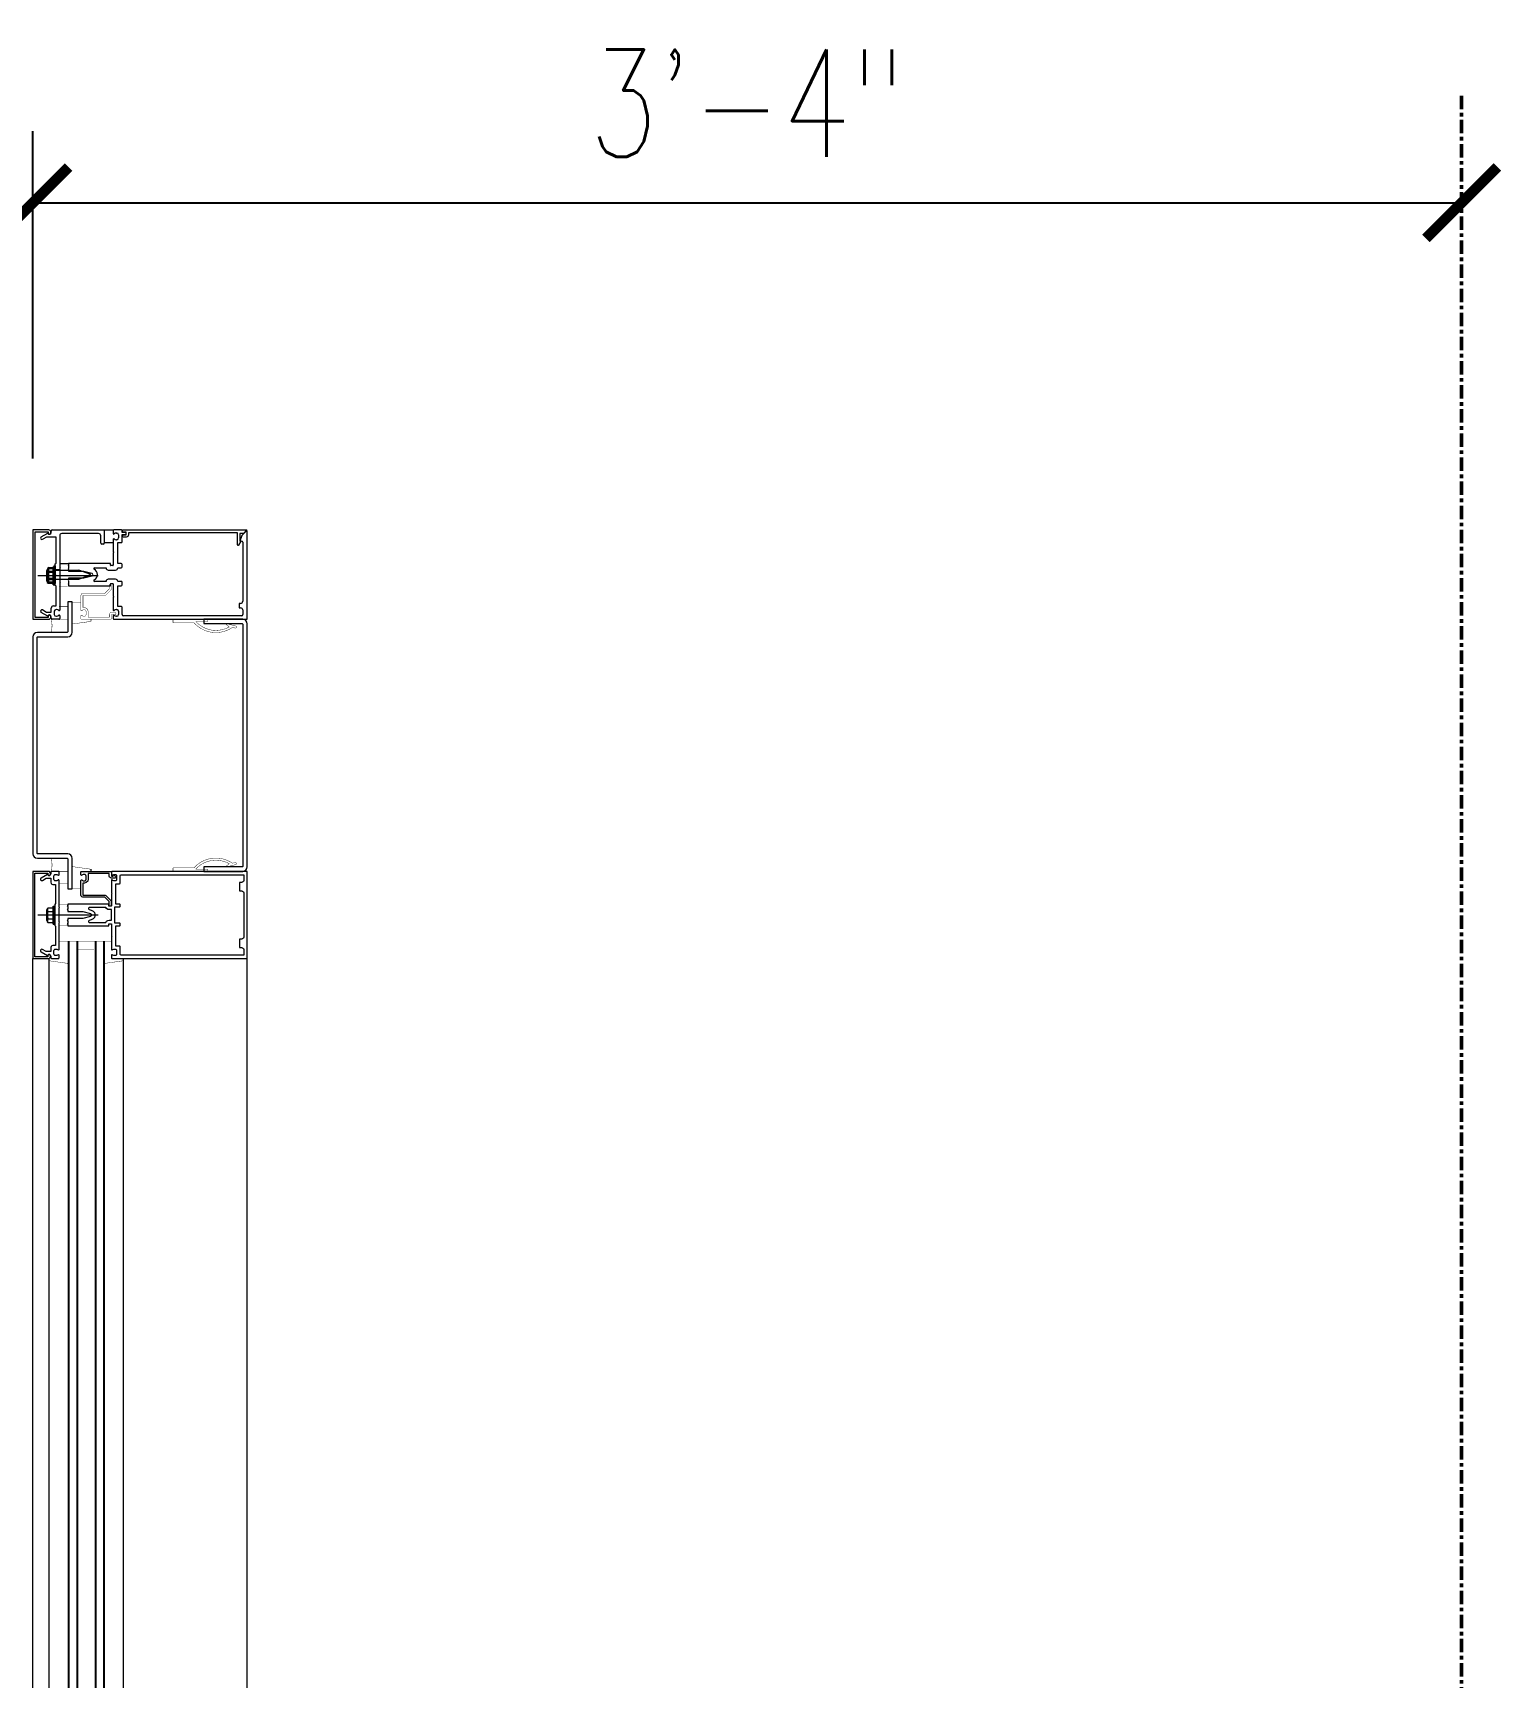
# Model space of a CAD drawing. Header units: inches. Extents: x 3850 to 5846, y -3 to 909.
# Drawn here: x 5123.25 to 5164.36, y 778.14 to 824.17 of the extents above; entities that cross this region are included whole.
import ezdxf

# ---------------------------------------------------------------- set-up
doc = ezdxf.new("R2010")
doc.units = ezdxf.units.IN
doc.header["$LTSCALE"] = 0.5
doc.header["$MEASUREMENT"] = 0
doc.linetypes.add('CENTER2', pattern=[1.125, 0.75, -0.125, 0.125, -0.125])
doc.layers.get('0').update_dxf_attribs({"lineweight": 18})
doc.layers.get('Defpoints').update_dxf_attribs({"color": 140, "lineweight": 18})
for name, color, linetype, lineweight in [('A-Detl-Fine', 90, 'Continuous', 18), ('A-Detl-Medm', 31, 'Continuous', 25), ('A-Detl-Thin', 150, 'Continuous', 18), ('A-Detl-Wide', 213, 'Continuous', 50)]:
    doc.layers.add(name, color=color, linetype=linetype, lineweight=lineweight)
doc.styles.add('Arch-Dim', font='romans.shx', dxfattribs={"width": 0.75})
doc.dimstyles.new('Aec-Arch-I-96', dxfattribs={"dimscale": 96, "dimtxt": 0.09375, "dimasz": 0.0625, "dimexe": 0.0625, "dimexo": 0.0625, "dimgap": 0.03125, "dimtad": 1, "dimdec": 4, "dimzin": 3, "dimdsep": 46, "dimlunit": 4, "dimtxsty": 'Arch-Dim', "dimblk": 'ARCHTICK', "dimcen": 0.09375, "dimazin": 2, "dimtfac": 0.75, "dimtdec": 4, "dimtix": 1, "dimtmove": 2, "dimatfit": 2, "dimfxl": 1, "dimtolj": 1, "dimtzin": 0, "dimarcsym": 0})

# ---------------------------------------------------------------- blocks, each defined once
blk = doc.blocks.new('_ArchTick')
at = {"color": 0, "linetype": 'ByBlock', "const_width": 0.15}
blk.add_lwpolyline([(-0.5, -0.5), (0.5, 0.5)], dxfattribs=at)
blk = doc.blocks.new('*D230')
at = {"layer": 'A-Detl-Wide', "color": 0, "lineweight": -2, "transparency": 16777216}
for p, q in [((5123.253, 812.25), (5123.253, 821.412)), ((5123.253, 819.412), (5163.253, 819.412))]:
    blk.add_line(p, q, dxfattribs=at)
at = {"layer": 'Defpoints', "color": 0, "transparency": 16777216}
for p in [(5163.253, 819.412), (5163.253, 819.412), (5123.253, 810.25)]:
    blk.add_point(p, dxfattribs=at)
at = {"layer": 'A-Detl-Wide', "color": 0, "lineweight": -2, "transparency": 16777216, "xscale": 2, "yscale": 2, "zscale": 2, "rotation": 180}
blk.add_blockref('_ArchTick', (5123.253, 819.412), dxfattribs=at)
at = {"layer": 'A-Detl-Wide', "color": 0, "lineweight": -2, "transparency": 16777216, "xscale": 2, "yscale": 2, "zscale": 2}
blk.add_blockref('_ArchTick', (5163.253, 819.412), dxfattribs=at)
at = {"layer": 'A-Detl-Wide', "color": 0, "transparency": 16777216, "insert": (5143.253, 822.198), "char_height": 3, "attachment_point": 5, "style": 'Arch-Dim'}
blk.add_mtext('\\A1;3\'-4"', dxfattribs=at)

msp = doc.modelspace()

# ---------------------------------------------------------------- linework, layer by layer
at = {"layer": 'A-Detl-Fine'}
for p, q in [((5125.25338, 810.24959), (5125.50338, 810.24959)), ((5125.50338, 809.88959), (5125.25338, 809.88959)), ((5123.83814, 809.24998), (5123.83814, 808.74998)), ((5123.83814, 809.24998), (5123.87814, 809.24998)), ((5123.87814, 809.24998), (5123.87814, 808.74998)), ((5124.00314, 809.31298), (5124.25314, 809.31298)), ((5123.39157, 808.97152), (5125.08538, 808.97152)), ((5123.64267, 808.81252), (5123.64267, 809.1169)), ((5123.65497, 809.1513), (5123.67367, 809.1513)), ((5123.65497, 808.77811), (5123.67367, 808.77811)), ((5123.66354, 809.15216), (5123.66354, 808.84779)), ((5123.67367, 808.77811), (5123.67367, 809.1513)), ((5123.67583, 809.18657), (5123.69454, 809.18657)), ((5123.67583, 808.81338), (5123.69454, 808.81338)), ((5123.6776, 809.16762), (5123.81728, 809.16762)), ((5123.6776, 809.06617), (5123.81728, 809.06617)), ((5123.6776, 808.86325), (5123.81728, 808.86325)), ((5123.69454, 809.18657), (5123.69454, 808.81338)), ((5123.69846, 809.20289), (5123.83814, 809.20289)), ((5123.69846, 809.10144), (5123.83814, 809.10144)), ((5123.69846, 808.89851), (5123.83814, 808.89851)), ((5123.69846, 808.79706), (5123.83814, 808.79706)), ((5123.81728, 809.2147), (5123.85728, 809.2147)), ((5123.81728, 808.7147), (5123.81728, 809.2147)), ((5123.85728, 808.7147), (5123.85728, 809.2147)), ((5123.87814, 809.12536), (5124.54314, 809.12536)), ((5123.87814, 808.87459), (5124.54314, 808.87459)), ((5124.87814, 808.99998), (5124.54314, 809.12536)), ((5124.54314, 808.87459), (5124.87814, 808.99998)), ((5123.6776, 808.76179), (5123.81728, 808.76179)), ((5123.81728, 808.7147), (5123.85728, 808.7147)), ((5123.83814, 808.74998), (5123.87814, 808.74998)), ((5124.87998, 800.75205), (5124.87998, 800.69341)), ((5123.64267, 799.31253), (5123.64267, 799.6169)), ((5123.65497, 799.65131), (5123.67367, 799.65131)), ((5123.67367, 799.27812), (5123.67367, 799.65131)), ((5123.6776, 799.66763), (5123.81728, 799.66763)), ((5123.6776, 799.56617), (5123.81728, 799.56617)), ((5123.81728, 799.71471), (5123.85728, 799.71471)), ((5123.81728, 799.21471), (5123.81728, 799.71471)), ((5123.85728, 799.21471), (5123.85728, 799.71471)), ((5123.39157, 799.47152), (5125.08538, 799.47152)), ((5123.65497, 799.27812), (5123.67367, 799.27812)), ((5123.6776, 799.36325), (5123.81728, 799.36325)), ((5123.6776, 799.2618), (5123.81728, 799.2618)), ((5123.81728, 799.21471), (5123.85728, 799.21471)), ((5123.71339, 798.18918), (5123.71339, 798.24998)), ((5123.71339, 762.06037), (5123.71339, 798.18918)), ((5125.7929, 798.19097), (5125.7929, 798.24998)), ((5125.7929, 762.06037), (5125.7929, 798.19097))]:
    msp.add_line(p, q, dxfattribs=at)
at = {"layer": 'A-Detl-Fine', "const_width": 0.01111}
for points in [[(5123.98607, 808.66565), (5124.23037, 808.66565)], [(5123.98583, 808.10216), (5124.23014, 808.10216)], [(5124.59659, 808.21867), (5124.35228, 808.21867)], [(5123.76483, 807.75754), (5123.77855, 807.69639), (5123.78678, 807.63402), (5123.78952, 807.57105)], [(5123.78952, 807.57105), (5123.78678, 807.50809), (5123.77855, 807.44572), (5123.76483, 807.38457)], [(5124.23014, 807.75037), (5123.98583, 807.75037)], [(5124.35228, 807.61619), (5124.87998, 807.69097)], [(5124.87998, 807.74961), (5124.76699, 807.74961)], [(5124.87998, 807.69097), (5124.87998, 807.74961)], [(5128.12331, 807.74998), (5127.17639, 807.74998)], [(5127.17639, 807.74998), (5127.17639, 807.65227)], [(5127.17639, 807.65227), (5127.76273, 807.65227)], [(5128.37634, 807.37739), (5128.31333, 807.37999), (5128.25067, 807.38765), (5128.18875, 807.4002), (5128.1279, 807.41743), (5128.06851, 807.43917), (5128.01093, 807.46522), (5127.95552, 807.49541), (5127.90264, 807.52953), (5127.85266, 807.5674), (5127.80593, 807.60883), (5127.76282, 807.65363)], [(5127.8108, 807.6894), (5128.15361, 807.6894)], [(5128.37634, 807.43797), (5128.31231, 807.4408), (5128.24899, 807.44914), (5128.18674, 807.4628), (5128.12593, 807.48158), (5128.06689, 807.5053), (5128.01, 807.53374), (5127.95561, 807.56672), (5127.90408, 807.60403), (5127.85576, 807.64549), (5127.81101, 807.69089)], [(5128.12331, 807.74998), (5128.13858, 807.74584), (5128.14945, 807.73496), (5128.15359, 807.7197)], [(5128.15361, 807.6894), (5128.15361, 807.7197)], [(5128.75125, 807.53617), (5128.68227, 807.50196), (5128.60857, 807.47461), (5128.53187, 807.45454), (5128.45389, 807.44219), (5128.37634, 807.43797)], [(5128.8421, 807.52194), (5128.78241, 807.48561), (5128.71942, 807.45394), (5128.65372, 807.42728), (5128.58595, 807.40596), (5128.51672, 807.39031), (5128.44664, 807.38068), (5128.37634, 807.37739)], [(5128.65231, 807.61905), (5128.65362, 807.62391), (5128.65708, 807.62736), (5128.66194, 807.62868)], [(5128.6561, 807.61138), (5128.65406, 807.6135), (5128.65276, 807.61612), (5128.65231, 807.61905)], [(5128.65612, 807.61134), (5128.75031, 807.53608)], [(5128.66194, 807.62868), (5128.66278, 807.62864), (5128.66364, 807.62852), (5128.66446, 807.62835)], [(5128.92944, 807.56256), (5128.66446, 807.62835)], [(5128.84191, 807.52186), (5128.91484, 807.50378)], [(5128.92103, 807.50314), (5128.91895, 807.50322), (5128.91686, 807.50343), (5128.91487, 807.50374)], [(5128.95133, 807.53344), (5128.94718, 807.51817), (5128.9363, 807.50729), (5128.92103, 807.50314)], [(5128.92943, 807.56256), (5128.94084, 807.55638), (5128.94852, 807.54617), (5128.95133, 807.53344)], [(5123.76483, 801.05846), (5123.77855, 800.99731), (5123.78678, 800.93495), (5123.78952, 800.87198)], [(5127.76282, 800.7926), (5127.80665, 800.83733), (5127.85383, 800.87856), (5127.90403, 800.91612), (5127.95694, 800.94986), (5128.01223, 800.97962), (5128.0696, 801.00524), (5128.12872, 801.02655), (5128.18927, 801.04341), (5128.25093, 801.05565), (5128.3134, 801.0631), (5128.37634, 801.06563)], [(5127.81101, 800.7551), (5127.85576, 800.80042), (5127.90408, 800.84165), (5127.95561, 800.87864), (5128.01, 800.91121), (5128.06689, 800.93921), (5128.12593, 800.96248), (5128.18674, 800.98086), (5128.24899, 800.99419), (5128.31231, 801.0023), (5128.37634, 801.00504)], [(5128.37634, 801.06563), (5128.44664, 801.06234), (5128.51672, 801.0527), (5128.58595, 801.03706), (5128.65372, 801.01573), (5128.71942, 800.98907), (5128.78241, 800.95741), (5128.8421, 800.92108)], [(5128.37634, 801.00504), (5128.45475, 801.00083), (5128.5323, 800.98848), (5128.60814, 800.96841), (5128.68141, 800.94106), (5128.75125, 800.90685)], [(5128.84191, 800.92115), (5128.91484, 800.93926)], [(5128.91487, 800.93928), (5128.91686, 800.93959), (5128.91895, 800.9398), (5128.92103, 800.93988)], [(5128.92103, 800.93988), (5128.9363, 800.93573), (5128.94718, 800.92485), (5128.95133, 800.90958)], [(5123.78952, 800.87198), (5123.78678, 800.80901), (5123.77855, 800.74665), (5123.76483, 800.6855)], [(5124.23014, 800.69267), (5123.98583, 800.69267)], [(5124.35228, 800.82685), (5124.87998, 800.75205)], [(5124.87998, 800.69341), (5124.76699, 800.69341)], [(5127.17639, 800.79077), (5127.76273, 800.79077)], [(5127.17639, 800.69304), (5127.17639, 800.79077)], [(5128.12331, 800.69304), (5127.17639, 800.69304)], [(5127.8108, 800.75362), (5128.15361, 800.75362)], [(5128.12331, 800.69304), (5128.13858, 800.69718), (5128.14945, 800.70806), (5128.15359, 800.72332)], [(5128.15361, 800.75362), (5128.15361, 800.72332)], [(5128.65231, 800.82398), (5128.65277, 800.82691), (5128.65409, 800.82954), (5128.65614, 800.83165)], [(5128.66194, 800.81435), (5128.65708, 800.81567), (5128.65362, 800.81913), (5128.65231, 800.82398)], [(5128.65612, 800.83167), (5128.75031, 800.90694)], [(5128.66446, 800.81469), (5128.66364, 800.81452), (5128.66278, 800.8144), (5128.66194, 800.81435)], [(5128.92944, 800.88045), (5128.66446, 800.81467)], [(5128.95133, 800.90958), (5128.94852, 800.89685), (5128.94084, 800.88664), (5128.92943, 800.88045)], [(5123.98583, 800.34085), (5124.23014, 800.34085)], [(5124.59659, 800.22435), (5124.35228, 800.22435)], [(5123.98607, 799.77739), (5124.23037, 799.77739)], [(5124.23037, 799.16565), (5123.98607, 799.16565)], [(5123.9863, 798.71867), (5124.23061, 798.71867)], [(5125.45166, 798.71867), (5125.20734, 798.71867)], [(5124.24109, 798.1144), (5123.71339, 798.18918)], [(5125.26519, 798.11619), (5125.7929, 798.19097)]]:
    msp.add_lwpolyline(points, dxfattribs=at)
at = {"layer": 'A-Detl-Fine', "linetype": 'Continuous', "const_width": 0.01111}
for points in [[(5124.23037, 799.77739), (5124.23037, 799.7163)], [(5124.23037, 799.22672), (5124.23037, 799.16565)]]:
    msp.add_lwpolyline(points, dxfattribs=at)
at = {"layer": 'A-Detl-Fine'}
for centre, radius, start, end in [((5123.69698, 809.1169), 0.05431, 110.9107, 249.0893), ((5123.69698, 808.81252), 0.05431, 110.9107, 249.0893), ((5123.80752, 808.9647), 0.16485, 142.0123, 217.9877), ((5123.71785, 809.15216), 0.05431, 110.9107, 249.0893), ((5123.71785, 808.84779), 0.05431, 110.9107, 249.0893), ((5123.82839, 808.99998), 0.16485, 142.0123, 217.9877), ((5123.69698, 799.6169), 0.05431, 110.9107, 249.0893), ((5123.80752, 799.46471), 0.16485, 142.0123, 217.9877), ((5123.69698, 799.31253), 0.05431, 110.9107, 249.0893)]:
    msp.add_arc(centre, radius, start, end, dxfattribs=at)
at = {"layer": 'A-Detl-Medm', "linetype": 'Continuous'}
for p, q in [((5124.25314, 798.73859), (5124.25314, 761.49959)), ((5124.50314, 761.49959), (5124.50314, 798.73859)), ((5125.00314, 798.73859), (5125.00314, 761.49959)), ((5125.25314, 761.49959), (5125.25314, 798.73859))]:
    msp.add_line(p, q, dxfattribs=at)
at = {"layer": 'A-Detl-Medm', "linetype": 'Continuous', "const_width": 0.01111}
for points in [[(5125.20759, 798.73859), (5124.23037, 798.73859)], [(5124.96329, 798.4943), (5124.47468, 798.4943)]]:
    msp.add_lwpolyline(points, dxfattribs=at)
at = {"layer": 'A-Detl-Thin'}
for p, q in [((5123.69714, 810.24998), (5123.25314, 810.24998)), ((5123.25314, 810.24998), (5123.25314, 807.74998)), ((5123.31314, 810.19998), (5123.67714, 810.19998)), ((5123.31314, 807.79998), (5123.31314, 810.19998)), ((5123.48714, 810.05854), (5123.66977, 810.16398)), ((5123.67714, 810.19998), (5123.67714, 810.16998)), ((5123.75714, 810.16998), (5123.75714, 810.18998)), ((5123.76714, 810.17998), (5123.76714, 810.21998)), ((5123.79714, 810.24998), (5125.25314, 810.24998)), ((5125.09314, 810.14998), (5124.06314, 810.14998)), ((5125.25314, 810.24998), (5125.25314, 809.87998)), ((5125.50314, 810.22998), (5125.50314, 810.14798)), ((5125.73314, 810.24998), (5125.52314, 810.24998)), ((5125.59263, 810.16398), (5125.60314, 810.16398)), ((5125.75314, 810.17998), (5125.75314, 810.22998)), ((5125.83414, 810.17998), (5125.75314, 810.17998)), ((5129.23592, 810.22598), (5129.10211, 810.09217)), ((5129.25299, 807.74998), (5129.25299, 810.21891)), ((5123.63232, 810.04998), (5123.52714, 809.98926)), ((5123.90314, 810.04998), (5123.63232, 810.04998)), ((5123.90314, 809.32498), (5123.90314, 810.04998)), ((5124.00314, 810.08998), (5124.00314, 809.22498)), ((5125.15314, 809.87998), (5125.15314, 810.08998)), ((5125.22314, 809.84998), (5125.18314, 809.84998)), ((5125.50314, 809.99198), (5125.50314, 809.63998)), ((5125.60314, 809.97598), (5125.59263, 809.97598)), ((5125.62814, 809.31298), (5125.62814, 809.89498)), ((5125.62814, 809.89498), (5125.73314, 809.89498)), ((5125.65314, 810.11398), (5125.65314, 810.02598)), ((5125.75314, 809.91498), (5125.75314, 810.11998)), ((5125.75314, 810.11998), (5125.83414, 810.11998)), ((5129.10211, 810.09217), (5129.04599, 809.93798)), ((5129.04599, 809.93798), (5129.09799, 809.93798)), ((5129.12799, 809.90798), (5129.12799, 808.25498)), ((5123.87814, 809.29998), (5123.90314, 809.32498)), ((5123.87814, 809.01498), (5123.87814, 809.29998)), ((5124.00314, 809.31298), (5124.00314, 809.25048)), ((5124.25314, 809.27298), (5124.23814, 809.25798)), ((5124.23814, 809.25798), (5124.25314, 809.24298)), ((5125.41714, 809.31298), (5124.25314, 809.31298)), ((5124.25314, 809.31298), (5124.25314, 809.27298)), ((5124.25314, 809.31298), (5124.25314, 809.25048)), ((5124.25314, 809.24298), (5124.25314, 809.16998)), ((5125.42714, 809.26298), (5125.42714, 809.30298)), ((5125.49314, 809.25298), (5125.43714, 809.25298)), ((5125.50314, 809.63998), (5125.51814, 809.62498)), ((5125.51814, 809.62498), (5125.50314, 809.60998)), ((5125.50314, 809.60998), (5125.50314, 809.26298)), ((5125.72314, 809.31298), (5125.62814, 809.31298)), ((5125.75314, 809.21798), (5125.75314, 809.28298)), ((5124.00314, 809.13298), (5123.87814, 809.13298)), ((5123.89314, 808.99998), (5123.87814, 809.01498)), ((5123.87814, 808.98498), (5123.89314, 808.99998)), ((5123.87814, 808.69998), (5123.87814, 808.98498)), ((5124.00314, 808.86698), (5123.87814, 808.86698)), ((5124.00314, 809.22498), (5124.01814, 809.20998)), ((5124.01814, 809.20998), (5124.00314, 809.19498)), ((5124.00314, 809.19498), (5124.00314, 808.80498)), ((5124.00314, 808.80498), (5124.01814, 808.78998)), ((5124.01814, 808.78998), (5124.00314, 808.77498)), ((5124.00314, 808.77498), (5124.00314, 808.00798)), ((5124.25314, 809.16998), (5124.23814, 809.15498)), ((5124.23814, 809.15498), (5124.25314, 809.13998)), ((5124.25314, 808.85998), (5124.23814, 808.84498)), ((5124.23814, 808.84498), (5124.25314, 808.82998)), ((5124.25314, 809.13998), (5124.25314, 809.09998)), ((5124.25314, 809.09998), (5124.68314, 809.09998)), ((5124.68314, 808.89998), (5124.25314, 808.89998)), ((5124.25314, 808.89998), (5124.25314, 808.85998)), ((5124.25314, 808.82998), (5124.25314, 808.75698)), ((5124.68314, 809.09998), (5124.90125, 809.04154)), ((5124.90125, 808.95842), (5124.68314, 808.89998)), ((5124.97452, 809.18798), (5125.30214, 809.18798)), ((5125.30214, 808.81198), (5124.97452, 808.81198)), ((5125.36214, 809.12798), (5125.56814, 809.12798)), ((5125.56814, 808.87198), (5125.36214, 808.87198)), ((5125.62814, 809.18798), (5125.72314, 809.18798)), ((5125.72314, 808.81198), (5125.62814, 808.81198)), ((5125.75314, 808.71698), (5125.75314, 808.78198)), ((5123.90314, 808.67498), (5123.87814, 808.69998)), ((5123.90314, 808.12398), (5123.90314, 808.67498)), ((5124.00314, 808.74948), (5124.00314, 808.68698)), ((5124.25314, 808.75698), (5124.23814, 808.74198)), ((5124.23814, 808.74198), (5124.25314, 808.72698)), ((5124.25314, 808.74948), (5124.25314, 808.68698)), ((5124.25314, 808.72698), (5124.25314, 808.68698)), ((5124.25314, 808.68698), (5125.41714, 808.68698)), ((5125.42714, 808.69698), (5125.42714, 808.73698)), ((5125.43714, 808.74698), (5125.49314, 808.74698)), ((5125.50314, 808.73698), (5125.50314, 808.38998)), ((5125.50314, 808.38998), (5125.51814, 808.37498)), ((5125.51814, 808.37498), (5125.50314, 808.35998)), ((5125.50314, 808.35998), (5125.50314, 808.00798)), ((5125.62814, 808.10498), (5125.62814, 808.68698)), ((5125.62814, 808.68698), (5125.72314, 808.68698)), ((5123.66977, 807.83598), (5123.48714, 807.94142)), ((5123.52714, 808.0107), (5123.63232, 807.94998)), ((5123.63232, 807.94998), (5123.76714, 807.94998)), ((5123.76714, 807.94998), (5123.76714, 808.06398)), ((5123.82714, 808.12398), (5123.90314, 808.12398)), ((5123.85314, 807.97398), (5123.85314, 807.88598)), ((5123.91365, 808.02398), (5123.90314, 808.02398)), ((5124.00314, 807.85198), (5124.00314, 807.76998)), ((5125.50314, 807.85198), (5125.50314, 807.76998)), ((5125.59263, 808.02398), (5125.60314, 808.02398)), ((5125.73314, 808.10498), (5125.62814, 808.10498)), ((5125.65314, 807.97398), (5125.65314, 807.88598)), ((5125.75314, 807.87998), (5125.75314, 808.08498)), ((5129.09799, 807.84998), (5125.78314, 807.84998)), ((5129.06799, 808.19498), (5129.03299, 808.19498)), ((5129.03299, 808.19498), (5129.03299, 808.06998)), ((5129.03299, 808.06998), (5129.06799, 808.06998)), ((5129.12799, 808.00998), (5129.12799, 807.87998)), ((5123.25314, 807.74998), (5123.69714, 807.74998)), ((5123.67714, 807.79998), (5123.31314, 807.79998)), ((5123.67714, 807.82998), (5123.67714, 807.79998)), ((5123.75714, 807.80998), (5123.75714, 807.82998)), ((5123.76714, 807.77998), (5123.76714, 807.81998)), ((5123.98314, 807.74998), (5123.79714, 807.74998)), ((5123.90314, 807.83598), (5123.91365, 807.83598)), ((5125.52314, 807.74998), (5129.25299, 807.74998)), ((5125.60314, 807.83598), (5125.59263, 807.83598)), ((5123.68703, 800.69304), (5123.25314, 800.69304)), ((5123.25314, 800.69304), (5123.25314, 798.24998)), ((5123.31178, 800.64418), (5123.6675, 800.64418)), ((5123.31178, 798.29886), (5123.31178, 800.64418)), ((5123.6675, 800.64418), (5123.6675, 800.61485)), ((5123.6675, 800.61485), (5123.66752, 800.61485)), ((5123.66752, 800.61485), (5123.67286, 800.59514)), ((5123.67286, 800.59514), (5123.68686, 800.58113)), ((5123.68686, 800.58113), (5123.70657, 800.5758)), ((5123.68703, 800.693), (5123.68703, 800.69304)), ((5123.7166, 800.68499), (5123.68703, 800.693)), ((5123.70657, 800.5758), (5123.72628, 800.58114)), ((5123.73762, 800.66397), (5123.7166, 800.68499)), ((5123.72628, 800.58114), (5123.74029, 800.59515)), ((5123.74563, 800.6344), (5123.73762, 800.66397)), ((5123.74029, 800.59515), (5123.74563, 800.61485)), ((5123.74567, 800.6344), (5123.74563, 800.6344)), ((5123.74563, 800.61485), (5123.74567, 800.61485)), ((5123.74567, 800.61485), (5123.74567, 800.6344)), ((5124.59682, 800.59336), (5124.59682, 800.67349)), ((5124.59682, 800.67349), (5124.59686, 800.67349)), ((5124.59686, 800.59336), (5124.59682, 800.59336)), ((5124.59686, 800.67349), (5124.59951, 800.68334)), ((5124.60129, 800.58283), (5124.59686, 800.59336)), ((5124.59951, 800.68334), (5124.60651, 800.69035)), ((5124.61129, 800.5787), (5124.60129, 800.58283)), ((5124.60651, 800.69035), (5124.61637, 800.693)), ((5124.62186, 800.58306), (5124.61129, 800.5787)), ((5124.61637, 800.693), (5124.61637, 800.69304)), ((5124.61637, 800.69304), (5125.43236, 800.69304)), ((5124.64018, 800.59711), (5124.62186, 800.583)), ((5124.62186, 800.583), (5124.62186, 800.58306)), ((5124.66134, 800.60593), (5124.64018, 800.59711)), ((5124.68426, 800.60898), (5124.66134, 800.60593)), ((5124.68428, 800.609), (5124.68426, 800.60898)), ((5124.69455, 800.609), (5124.68428, 800.609)), ((5124.69455, 800.60898), (5124.69455, 800.609)), ((5124.71919, 800.6023), (5124.69455, 800.60898)), ((5124.73671, 800.58479), (5124.71919, 800.6023)), ((5124.74339, 800.56015), (5124.73671, 800.58479)), ((5124.74341, 800.56015), (5124.74339, 800.56015)), ((5124.74341, 800.47414), (5124.74341, 800.56015)), ((5125.39326, 800.6344), (5124.80204, 800.6344)), ((5124.80204, 800.6344), (5124.80204, 800.47414)), ((5125.39326, 800.55915), (5125.39326, 800.6344)), ((5125.39328, 800.55913), (5125.39326, 800.55915)), ((5125.40128, 800.52956), (5125.39328, 800.55913)), ((5125.4223, 800.50853), (5125.40128, 800.52956)), ((5125.45188, 800.50055), (5125.4223, 800.50853)), ((5125.43236, 800.69304), (5125.43236, 800.69302)), ((5125.43236, 800.69302), (5125.44221, 800.69035)), ((5125.44221, 800.69035), (5125.44921, 800.68334)), ((5125.44921, 800.68334), (5125.45188, 800.67349)), ((5125.45192, 800.67349), (5125.45188, 800.67349)), ((5125.45188, 800.67349), (5125.45188, 800.59336)), ((5125.45188, 800.67349), (5125.45188, 800.55915)), ((5125.45188, 800.59336), (5125.45192, 800.59336)), ((5125.45188, 800.55915), (5125.50076, 800.55915)), ((5125.45188, 800.50054), (5125.45188, 800.50055)), ((5125.54961, 800.50054), (5125.45188, 800.50054)), ((5125.45458, 800.68334), (5125.45192, 800.67349)), ((5125.45192, 800.59336), (5125.45636, 800.58283)), ((5125.46158, 800.69034), (5125.45458, 800.68334)), ((5125.45636, 800.58283), (5125.46635, 800.5787)), ((5125.47143, 800.693), (5125.46158, 800.69034)), ((5125.46635, 800.5787), (5125.47693, 800.58306)), ((5125.47143, 800.69304), (5125.47143, 800.693)), ((5129.25299, 800.69304), (5125.47143, 800.69304)), ((5125.47693, 800.583), (5125.49523, 800.59714)), ((5125.47693, 800.58306), (5125.47693, 800.583)), ((5125.49523, 800.59714), (5125.5164, 800.60595)), ((5125.50076, 800.55915), (5125.50076, 800.5787)), ((5125.50076, 800.5787), (5125.50078, 800.5787)), ((5125.50078, 800.5787), (5125.50493, 800.58896)), ((5125.50493, 800.58896), (5125.51447, 800.59333)), ((5125.51447, 800.59333), (5125.52496, 800.58977)), ((5125.5164, 800.60595), (5125.53933, 800.60898)), ((5125.52496, 800.58977), (5125.52498, 800.58981)), ((5125.52498, 800.58981), (5125.56877, 800.55204)), ((5125.53933, 800.60898), (5125.53935, 800.609)), ((5125.53935, 800.609), (5125.54961, 800.609)), ((5125.54961, 800.609), (5125.57427, 800.60234)), ((5125.57122, 800.50994), (5125.54961, 800.50054)), ((5125.56877, 800.55204), (5125.56875, 800.55203)), ((5125.56875, 800.55203), (5125.57898, 800.53079)), ((5125.57898, 800.53079), (5125.57122, 800.50994)), ((5125.57427, 800.60234), (5125.5918, 800.5848)), ((5125.5918, 800.5848), (5125.59845, 800.56015)), ((5125.59845, 800.56015), (5125.59847, 800.56015)), ((5125.59847, 800.56015), (5125.59847, 800.47414)), ((5125.6962, 800.36568), (5125.6962, 800.566)), ((5125.6962, 800.566), (5125.69622, 800.566)), ((5125.69622, 800.566), (5125.7002, 800.58078)), ((5125.7002, 800.58078), (5125.71071, 800.59129)), ((5125.71071, 800.59129), (5125.72551, 800.59529)), ((5125.72551, 800.59529), (5125.72551, 800.59531)), ((5125.72551, 800.59531), (5129.15526, 800.59531)), ((5129.15526, 800.59531), (5129.15526, 800.43896)), ((5129.25299, 798.24998), (5129.25299, 800.69304)), ((5124.59682, 800.02657), (5124.59682, 800.44092)), ((5124.59682, 800.44092), (5124.59686, 800.44092)), ((5124.59686, 800.02655), (5124.59682, 800.02657)), ((5124.59686, 800.44092), (5124.60129, 800.45146)), ((5124.60485, 799.99697), (5124.59686, 800.02655)), ((5124.60129, 800.45146), (5124.61129, 800.45559)), ((5124.61129, 800.45559), (5124.62186, 800.45123)), ((5124.62186, 800.45123), (5124.6219, 800.45125)), ((5124.6219, 800.45125), (5124.64022, 800.43714)), ((5124.64022, 800.43714), (5124.66138, 800.42834)), ((5124.69455, 800.36665), (5124.65546, 800.36665)), ((5124.65546, 800.36665), (5124.65546, 800.02657)), ((5124.65546, 800.02657), (5125.26329, 800.02657)), ((5124.66138, 800.42834), (5124.68428, 800.4253)), ((5124.68428, 800.4253), (5124.68428, 800.42529)), ((5124.68428, 800.42529), (5124.69455, 800.42529)), ((5124.69455, 800.4253), (5124.71919, 800.43198)), ((5124.69455, 800.42529), (5124.69455, 800.4253)), ((5124.7488, 800.38132), (5124.69455, 800.36667)), ((5124.69455, 800.36667), (5124.69455, 800.36665)), ((5124.71919, 800.43198), (5124.73671, 800.4495)), ((5124.73671, 800.4495), (5124.74339, 800.47414)), ((5124.74339, 800.47414), (5124.74341, 800.47414)), ((5124.78737, 800.41989), (5124.7488, 800.38132)), ((5124.80202, 800.47414), (5124.78737, 800.41989)), ((5124.80204, 800.47414), (5124.80202, 800.47414)), ((5125.26329, 800.02657), (5125.2785, 800.02456)), ((5125.2785, 800.02456), (5125.29256, 800.01874)), ((5125.45192, 800.44092), (5125.45188, 800.44092)), ((5125.45188, 800.44092), (5125.45188, 800.09693)), ((5125.45188, 800.09693), (5125.46655, 800.08227)), ((5125.46655, 800.08227), (5125.45188, 800.06762)), ((5125.45188, 800.06762), (5125.45188, 799.72852)), ((5125.45636, 800.45146), (5125.45192, 800.44092)), ((5125.46635, 800.45558), (5125.45636, 800.45146)), ((5125.47693, 800.45123), (5125.46635, 800.45558)), ((5125.47698, 800.45123), (5125.47693, 800.45123)), ((5125.49528, 800.43712), (5125.47698, 800.45123)), ((5125.51644, 800.42832), (5125.49528, 800.43712)), ((5125.53935, 800.4253), (5125.51644, 800.42832)), ((5125.53935, 800.42529), (5125.53935, 800.4253)), ((5125.54961, 800.42529), (5125.53935, 800.42529)), ((5125.57427, 800.43195), (5125.54961, 800.42529)), ((5125.57404, 799.77739), (5125.57404, 800.34613)), ((5125.57404, 800.34613), (5125.67665, 800.34613)), ((5125.5918, 800.44948), (5125.57427, 800.43195)), ((5125.59845, 800.47414), (5125.5918, 800.44948)), ((5125.59847, 800.47414), (5125.59845, 800.47414)), ((5125.67665, 800.34615), (5125.6865, 800.34883)), ((5125.67665, 800.34613), (5125.67665, 800.34615)), ((5125.6865, 800.34883), (5125.6935, 800.35583)), ((5125.6935, 800.35583), (5125.69616, 800.36568)), ((5125.69616, 800.36568), (5125.6962, 800.36568)), ((5129.09663, 800.38032), (5129.03799, 800.38032)), ((5129.03799, 800.38032), (5129.03799, 800.15069)), ((5129.03799, 800.15069), (5129.09663, 800.15069)), ((5129.12621, 800.38834), (5129.09663, 800.38034)), ((5129.09663, 800.38034), (5129.09663, 800.38032)), ((5129.09663, 800.15069), (5129.09663, 800.15067)), ((5129.09663, 800.15067), (5129.12621, 800.14267)), ((5129.14724, 800.40938), (5129.12621, 800.38834)), ((5129.12621, 800.14267), (5129.14724, 800.12163)), ((5129.15522, 800.43896), (5129.14724, 800.40938)), ((5129.14724, 800.12163), (5129.15522, 800.09205)), ((5129.15526, 800.43896), (5129.15522, 800.43896)), ((5129.15522, 800.09205), (5129.15526, 800.09205)), ((5129.15526, 800.09205), (5129.15526, 798.85099)), ((5124.23037, 799.7383), (5124.2157, 799.72363)), ((5124.2157, 799.72363), (5124.23037, 799.70897)), ((5124.23037, 799.63765), (5124.2157, 799.62299)), ((5124.2157, 799.62299), (5124.23037, 799.60832)), ((5125.36785, 799.77739), (5124.23037, 799.77739)), ((5124.23037, 799.77739), (5124.23037, 799.7383)), ((5124.23037, 799.70897), (5124.23037, 799.63765)), ((5124.23037, 799.60832), (5124.23037, 799.56923)), ((5124.23037, 799.56923), (5124.65057, 799.56923)), ((5124.62588, 799.97595), (5124.60485, 799.99697)), ((5124.65546, 799.96797), (5124.62588, 799.97595)), ((5124.65057, 799.56923), (5124.86371, 799.51213)), ((5124.65546, 799.96795), (5124.65546, 799.96797)), ((5125.26329, 799.96795), (5124.65546, 799.96795)), ((5124.81416, 799.66667), (5124.81077, 799.64092)), ((5124.81077, 799.64092), (5124.83113, 799.62205)), ((5124.8387, 799.67964), (5124.81416, 799.66667)), ((5124.83113, 799.62205), (5124.83113, 799.62203)), ((5124.83113, 799.62203), (5124.88902, 799.60651)), ((5125.29165, 799.67966), (5124.8387, 799.67966)), ((5124.8387, 799.67966), (5124.8387, 799.67964)), ((5124.88902, 799.60651), (5124.889, 799.60651)), ((5124.889, 799.60651), (5124.93975, 799.58187)), ((5124.93975, 799.58187), (5124.97358, 799.5433)), ((5125.38544, 799.84579), (5125.26329, 799.96795)), ((5125.29166, 799.67962), (5125.29165, 799.67966)), ((5125.31567, 799.64843), (5125.29166, 799.67962)), ((5125.29256, 800.01874), (5125.30474, 800.0094)), ((5125.30474, 800.0094), (5125.30476, 800.0094)), ((5125.30476, 800.0094), (5125.42689, 799.88726)), ((5125.34872, 799.62821), (5125.31567, 799.64843)), ((5125.38741, 799.62104), (5125.34872, 799.62821)), ((5125.36785, 799.77735), (5125.36785, 799.77739)), ((5125.37277, 799.77603), (5125.36785, 799.77735)), ((5125.37627, 799.77253), (5125.37277, 799.77603)), ((5125.37761, 799.76761), (5125.37627, 799.77253)), ((5125.37763, 799.76761), (5125.37761, 799.76761)), ((5125.37763, 799.72852), (5125.37763, 799.76761)), ((5125.37765, 799.72852), (5125.37763, 799.72852)), ((5125.37897, 799.72359), (5125.37765, 799.72852)), ((5125.38247, 799.72009), (5125.37897, 799.72359)), ((5125.38739, 799.71877), (5125.38247, 799.72009)), ((5125.38544, 799.7383), (5125.38544, 799.84579)), ((5125.38548, 799.7383), (5125.38544, 799.7383)), ((5125.38814, 799.72845), (5125.38548, 799.7383)), ((5125.38739, 799.71875), (5125.38739, 799.71877)), ((5125.44212, 799.71875), (5125.38739, 799.71875)), ((5125.38739, 799.62102), (5125.38741, 799.62104)), ((5125.45188, 799.62102), (5125.38739, 799.62102)), ((5125.39514, 799.72145), (5125.38814, 799.72845)), ((5125.40499, 799.71879), (5125.39514, 799.72145)), ((5125.40499, 799.71875), (5125.40499, 799.71879)), ((5125.42454, 799.71875), (5125.40499, 799.71875)), ((5125.43439, 799.72144), (5125.42454, 799.71877)), ((5125.42454, 799.71877), (5125.42454, 799.71875)), ((5125.42689, 799.88726), (5125.42689, 799.88724)), ((5125.42689, 799.88724), (5125.43623, 799.87506)), ((5125.4414, 799.72845), (5125.43439, 799.72144)), ((5125.43623, 799.87506), (5125.44206, 799.861)), ((5125.44407, 799.7383), (5125.4414, 799.72845)), ((5125.44206, 799.861), (5125.44407, 799.84579)), ((5125.44705, 799.72009), (5125.44212, 799.71875)), ((5125.44407, 799.84579), (5125.44408, 799.84579)), ((5125.44408, 799.7383), (5125.44407, 799.7383)), ((5125.44408, 799.84579), (5125.44408, 799.7383)), ((5125.45055, 799.72359), (5125.44705, 799.72009)), ((5125.45188, 799.72852), (5125.45055, 799.72359)), ((5125.45188, 799.322), (5125.45188, 799.62102)), ((5125.54961, 799.24382), (5125.54961, 799.69921)), ((5125.54961, 799.69921), (5125.67665, 799.69921)), ((5125.67665, 799.77739), (5125.57404, 799.77739)), ((5125.67665, 799.77735), (5125.67665, 799.77739)), ((5125.6865, 799.77469), (5125.67665, 799.77735)), ((5125.67665, 799.69922), (5125.6865, 799.7019)), ((5125.67665, 799.69921), (5125.67665, 799.69922)), ((5125.6935, 799.76769), (5125.6865, 799.77469)), ((5125.6865, 799.7019), (5125.6935, 799.7089)), ((5125.69618, 799.75784), (5125.6935, 799.76769)), ((5125.6935, 799.7089), (5125.69616, 799.71875)), ((5125.69616, 799.71875), (5125.6962, 799.71875)), ((5125.6962, 799.75784), (5125.69618, 799.75784)), ((5125.6962, 799.71875), (5125.6962, 799.75784)), ((5124.23037, 799.3347), (5124.2157, 799.32005)), ((5124.2157, 799.32005), (5124.23037, 799.30539)), ((5124.23037, 799.23405), (5124.2157, 799.21939)), ((5124.2157, 799.21939), (5124.23037, 799.20474)), ((5124.65057, 799.37379), (5124.23037, 799.37379)), ((5124.23037, 799.37379), (5124.23037, 799.3347)), ((5124.23037, 799.30539), (5124.23037, 799.23405)), ((5124.23037, 799.20474), (5124.23037, 799.16565)), ((5124.23037, 799.16565), (5125.36785, 799.16565)), ((5124.86371, 799.43091), (5124.65057, 799.37379)), ((5124.83111, 799.32099), (5124.81076, 799.3021)), ((5124.81076, 799.3021), (5124.81416, 799.27636)), ((5124.81416, 799.27636), (5124.8387, 799.2634)), ((5124.83113, 799.32101), (5124.83111, 799.32099)), ((5124.88902, 799.33651), (5124.83113, 799.32101)), ((5124.8387, 799.2634), (5124.8387, 799.26336)), ((5124.8387, 799.26336), (5125.29165, 799.26336)), ((5124.86371, 799.51213), (5124.86371, 799.51211)), ((5124.86371, 799.51211), (5124.8914, 799.4886)), ((5124.8914, 799.45444), (5124.86371, 799.43093)), ((5124.86371, 799.43093), (5124.86371, 799.43091)), ((5124.93975, 799.36117), (5124.889, 799.33653)), ((5124.889, 799.33653), (5124.88902, 799.33651)), ((5124.8914, 799.4886), (5124.8914, 799.45444)), ((5124.97358, 799.39974), (5124.93975, 799.36117)), ((5124.97358, 799.5433), (5124.9905, 799.49637)), ((5124.9905, 799.44666), (5124.97358, 799.39974)), ((5124.9905, 799.49637), (5124.9905, 799.44666)), ((5125.29165, 799.26332), (5125.31562, 799.29454)), ((5125.29165, 799.26336), (5125.29165, 799.26332)), ((5125.31562, 799.29454), (5125.34866, 799.31478)), ((5125.34866, 799.31478), (5125.38735, 799.32198)), ((5125.36785, 799.16565), (5125.37277, 799.16699)), ((5125.37277, 799.16699), (5125.37627, 799.17049)), ((5125.37627, 799.17049), (5125.37761, 799.17541)), ((5125.37761, 799.17541), (5125.37763, 799.17541)), ((5125.37763, 799.17541), (5125.37763, 799.2145)), ((5125.37763, 799.2145), (5125.37765, 799.2145)), ((5125.37765, 799.2145), (5125.37897, 799.21943)), ((5125.37897, 799.21943), (5125.38247, 799.22293)), ((5125.38247, 799.22293), (5125.38739, 799.22425)), ((5125.38735, 799.32198), (5125.38739, 799.322)), ((5125.38739, 799.322), (5125.45188, 799.322)), ((5125.38739, 799.22425), (5125.38739, 799.22429)), ((5125.38739, 799.22429), (5125.44212, 799.22429)), ((5125.44212, 799.22429), (5125.44212, 799.22427)), ((5125.44212, 799.22427), (5125.44705, 799.22293)), ((5125.44705, 799.22293), (5125.45055, 799.21943)), ((5125.45055, 799.21943), (5125.45188, 799.2145)), ((5125.45188, 799.2145), (5125.45188, 798.87541)), ((5125.67665, 799.24382), (5125.54961, 799.24382)), ((5125.57404, 798.59691), (5125.57404, 799.16565)), ((5125.57404, 799.16565), (5125.67665, 799.16565)), ((5125.67665, 799.24379), (5125.67665, 799.24382)), ((5125.6865, 799.24113), (5125.67665, 799.24379)), ((5125.67665, 799.16567), (5125.6865, 799.16834)), ((5125.67665, 799.16565), (5125.67665, 799.16567)), ((5125.6935, 799.23413), (5125.6865, 799.24113)), ((5125.6865, 799.16834), (5125.6935, 799.17535)), ((5125.69618, 799.22429), (5125.6935, 799.23413)), ((5125.6935, 799.17535), (5125.69616, 799.18519)), ((5125.69616, 799.18519), (5125.6962, 799.18519)), ((5125.6962, 799.22429), (5125.69618, 799.22429)), ((5125.6962, 799.18519), (5125.6962, 799.22429)), ((5125.45188, 798.87541), (5125.46655, 798.86075)), ((5125.46655, 798.86075), (5125.45188, 798.84609)), ((5125.45188, 798.84609), (5125.45188, 798.50211)), ((5129.09663, 798.79235), (5129.03799, 798.79235)), ((5129.03799, 798.79235), (5129.03799, 798.5627)), ((5129.12621, 798.80037), (5129.09663, 798.79237)), ((5129.09663, 798.79237), (5129.09663, 798.79235)), ((5129.14724, 798.82141), (5129.12621, 798.80037)), ((5129.15522, 798.85099), (5129.14724, 798.82141)), ((5129.15526, 798.85099), (5129.15522, 798.85099)), ((5123.25314, 798.24998), (5123.68703, 798.24998)), ((5123.25314, 761.99998), (5123.25314, 798.24998)), ((5123.6675, 798.29886), (5123.31178, 798.29886)), ((5123.66752, 798.32817), (5123.6675, 798.32817)), ((5123.6675, 798.32817), (5123.6675, 798.29886)), ((5123.67285, 798.34787), (5123.66752, 798.32817)), ((5123.68686, 798.36188), (5123.67285, 798.34787)), ((5123.70657, 798.36722), (5123.68686, 798.36188)), ((5123.68703, 798.25002), (5123.7166, 798.25803)), ((5123.68703, 798.24998), (5123.68703, 798.25002)), ((5123.72628, 798.36189), (5123.70657, 798.36722)), ((5123.7166, 798.25803), (5123.73762, 798.27905)), ((5123.74029, 798.34788), (5123.72628, 798.36189)), ((5123.73762, 798.27905), (5123.74565, 798.30862)), ((5123.74563, 798.32817), (5123.74029, 798.34788)), ((5123.74567, 798.32817), (5123.74563, 798.32817)), ((5123.74565, 798.30862), (5123.74567, 798.30862)), ((5123.74567, 798.30862), (5123.74567, 798.32817)), ((5125.45188, 798.50211), (5125.45192, 798.50211)), ((5125.45192, 798.34966), (5125.45188, 798.34966)), ((5125.45188, 798.34966), (5125.45188, 798.26953)), ((5125.45188, 798.26953), (5125.45192, 798.26953)), ((5125.45192, 798.50211), (5125.45636, 798.49158)), ((5125.45636, 798.36019), (5125.45192, 798.34966)), ((5125.45192, 798.26953), (5125.45458, 798.25968)), ((5125.45458, 798.25968), (5125.46158, 798.25268)), ((5125.45636, 798.49158), (5125.46635, 798.48746)), ((5125.46635, 798.36432), (5125.45636, 798.36019)), ((5125.46158, 798.25268), (5125.47143, 798.25002)), ((5125.46635, 798.48746), (5125.47693, 798.49181)), ((5125.47693, 798.35996), (5125.46635, 798.36432)), ((5125.47143, 798.25002), (5125.47143, 798.24998)), ((5125.47143, 798.24998), (5129.25299, 798.24998)), ((5125.47693, 798.49175), (5125.49523, 798.50589)), ((5125.47693, 798.49181), (5125.47693, 798.49175)), ((5125.47698, 798.35998), (5125.47693, 798.35996)), ((5125.49528, 798.34587), (5125.47698, 798.35998)), ((5125.49523, 798.50589), (5125.5164, 798.51471)), ((5125.51644, 798.33707), (5125.49528, 798.34587)), ((5125.5164, 798.51471), (5125.53933, 798.51773)), ((5125.53935, 798.33406), (5125.51644, 798.33707)), ((5125.53933, 798.51773), (5125.53935, 798.51775)), ((5125.53935, 798.51775), (5125.54961, 798.51775)), ((5125.53935, 798.33404), (5125.53935, 798.33406)), ((5125.54961, 798.33404), (5125.53935, 798.33404)), ((5125.54961, 798.51775), (5125.54961, 798.51773)), ((5125.54961, 798.51773), (5125.57427, 798.51107)), ((5125.57427, 798.3407), (5125.54961, 798.33404)), ((5125.67665, 798.59691), (5125.57404, 798.59691)), ((5125.57427, 798.51107), (5125.5918, 798.49354)), ((5125.5918, 798.35824), (5125.57427, 798.3407)), ((5125.5918, 798.49354), (5125.59845, 798.46888)), ((5125.59845, 798.38289), (5125.5918, 798.35824)), ((5125.59845, 798.46888), (5125.59847, 798.46888)), ((5125.59847, 798.38289), (5125.59845, 798.38289)), ((5125.59847, 798.46888), (5125.59847, 798.38289)), ((5125.67665, 798.59687), (5125.67665, 798.59691)), ((5125.6865, 798.59421), (5125.67665, 798.59687)), ((5125.6935, 798.58721), (5125.6865, 798.59421)), ((5125.69618, 798.57736), (5125.6935, 798.58721)), ((5125.6962, 798.57736), (5125.69618, 798.57736)), ((5125.6962, 798.37702), (5125.6962, 798.57736)), ((5125.69622, 798.37702), (5125.6962, 798.37702)), ((5125.70021, 798.36223), (5125.69622, 798.37702)), ((5125.71072, 798.35172), (5125.70021, 798.36223)), ((5125.72551, 798.34773), (5125.71072, 798.35172)), ((5125.72551, 798.34771), (5125.72551, 798.34773)), ((5129.15526, 798.34771), (5125.72551, 798.34771)), ((5129.03799, 798.5627), (5129.09663, 798.5627)), ((5129.09663, 798.5627), (5129.09663, 798.56268)), ((5129.09663, 798.56268), (5129.12621, 798.55468)), ((5129.12621, 798.55468), (5129.14724, 798.53364)), ((5129.14724, 798.53364), (5129.15522, 798.50406)), ((5129.15522, 798.50406), (5129.15526, 798.50406)), ((5129.15526, 798.50406), (5129.15526, 798.34771)), ((5129.25314, 761.99998), (5129.25299, 798.24998))]:
    msp.add_line(p, q, dxfattribs=at)
for points in [[(5125.77914, 810.18998, -0.41421356), (5125.75914, 810.20998), (5125.75914, 810.24998), (5129.23399, 810.24998, -0.66817864), (5129.23753, 810.24144), (5129.14606, 810.14998), (5129.04599, 810.14998), (5129.04599, 809.93798), (5129.07799, 809.93798), (5129.01187, 809.82345, -0.76732699), (5128.98399, 809.83092), (5128.98399, 810.16998), (5125.92914, 810.16998), (5125.92914, 810.10998, -0.41421356), (5125.86914, 810.04998), (5125.78914, 810.04998, -1), (5125.78914, 810.10998), (5125.86414, 810.10998), (5125.86414, 810.18998)], [(5123.25316, 807.25853), (5123.25316, 801.18449, 0.41421356), (5123.37816, 801.05949), (5124.21474, 801.05949, -0.41421356), (5124.23037, 801.04387), (5124.23037, 800.20443), (5124.35252, 800.20443), (5124.35252, 801.05665, 0.41421356), (5124.22752, 801.18165), (5123.39094, 801.18165, -0.41421356), (5123.37532, 801.19728), (5123.37532, 807.24574, -0.41421356), (5123.39094, 807.26137), (5124.22752, 807.26137, 0.41421356), (5124.35252, 807.38637), (5124.35252, 808.23859), (5124.23037, 808.23859), (5124.23037, 807.39915, -0.41421356), (5124.21474, 807.38353), (5123.37816, 807.38353, 0.41421356)], [(5129.12799, 800.69304, 0.41421356), (5129.25299, 800.81804), (5129.25299, 807.62498, 0.41421356), (5129.12799, 807.74998), (5128.03708, 807.74998), (5128.03708, 807.62782), (5129.11521, 807.62782, -0.41421356), (5129.13083, 807.6122), (5129.13083, 800.83082, -0.41421356), (5129.11521, 800.8152), (5128.03708, 800.8152), (5128.03708, 800.69304)]]:
    msp.add_lwpolyline(points, format="xyb", close=True, dxfattribs=at)
at = {"layer": 'A-Detl-Thin', "const_width": 0.01111}
msp.add_lwpolyline([(5125.45188, 807.88387), (5125.50076, 807.88387), (5125.50076, 807.86432), (5125.50078, 807.86432), (5125.50493, 807.85406), (5125.51447, 807.84969), (5125.52496, 807.85324), (5125.52498, 807.85323), (5125.56877, 807.89097), (5125.56875, 807.89099), (5125.57896, 807.91222), (5125.57121, 807.93305), (5125.54961, 807.94246), (5125.54961, 807.9425), (5125.45188, 807.9425), (5125.45187, 807.94246), (5125.42229, 807.93444), (5125.40128, 807.91342), (5125.39328, 807.88385), (5125.39326, 807.88387), (5125.39326, 807.80862), (5124.80204, 807.80862), (5124.80204, 807.96887), (5124.80202, 807.96887), (5124.78733, 808.02311), (5124.74878, 808.06166), (5124.69455, 808.07635), (5124.69455, 808.07637), (5124.65546, 808.07637), (5124.65546, 808.41645), (5125.26329, 808.41645), (5125.26329, 808.41647), (5125.27849, 808.41849), (5125.29255, 808.42431), (5125.30474, 808.43364), (5125.30476, 808.43362), (5125.42689, 808.55578), (5125.43622, 808.56797), (5125.44204, 808.58202), (5125.44405, 808.59722), (5125.44408, 808.59722), (5125.44408, 808.70472), (5125.44407, 808.70472), (5125.44139, 808.71457), (5125.43438, 808.72156), (5125.42454, 808.72423), (5125.42454, 808.72426), (5125.40499, 808.72426), (5125.40499, 808.72423), (5125.39515, 808.72156), (5125.38815, 808.71457), (5125.38548, 808.70472), (5125.38544, 808.70472), (5125.38544, 808.59722), (5125.26329, 808.47509), (5124.65546, 808.47509), (5124.65544, 808.47505), (5124.62586, 808.46703), (5124.60485, 808.446), (5124.59686, 808.41643), (5124.59682, 808.41645), (5124.59682, 808.00211), (5124.59686, 808.00211), (5124.60129, 807.99158), (5124.61128, 807.98746), (5124.62186, 807.99181), (5124.62186, 807.99173), (5124.64017, 808.00587), (5124.66133, 808.01468), (5124.68426, 808.01771), (5124.68428, 808.01775), (5124.69455, 808.01775), (5124.69455, 808.01773), (5124.7192, 808.01107), (5124.73673, 807.99353), (5124.74339, 807.96887), (5124.74341, 807.96887), (5124.74341, 807.88289), (5124.74339, 807.88289), (5124.73673, 807.85824), (5124.7192, 807.8407), (5124.69455, 807.83404), (5124.69455, 807.83402), (5124.68428, 807.83402), (5124.68428, 807.83404), (5124.66138, 807.83705), (5124.64022, 807.84585), (5124.62192, 807.85996), (5124.62186, 807.85996), (5124.61128, 807.86431), (5124.60129, 807.86019), (5124.59686, 807.84965), (5124.59682, 807.84965), (5124.59682, 807.76953), (5124.59686, 807.76953), (5124.59952, 807.75968), (5124.60652, 807.75268), (5124.61637, 807.75002), (5124.61637, 807.74998), (5125.43236, 807.74998), (5125.43236, 807.75), (5125.4422, 807.75267), (5125.4492, 807.75968), (5125.45187, 807.76953), (5125.45188, 807.76953)], close=True, dxfattribs=at)
at = {"layer": 'A-Detl-Thin'}
msp.add_lwpolyline([(5123.52091, 798.50477), (5123.52089, 798.50475), (5123.50115, 798.50998), (5123.48201, 798.50484), (5123.46753, 798.49045), (5123.4623, 798.4707), (5123.46744, 798.45157), (5123.48184, 798.43708), (5123.48182, 798.43706), (5123.66028, 798.33404), (5123.6603, 798.334), (5123.6928, 798.36555), (5123.73469, 798.35868), (5123.75541, 798.3184), (5123.75544, 798.3184), (5123.75544, 798.27931), (5123.75546, 798.27931), (5123.75947, 798.26453), (5123.76997, 798.25402), (5123.78476, 798.25002), (5123.78476, 798.24998), (5123.96652, 798.24998), (5123.96652, 798.25002), (5123.97637, 798.25268), (5123.98337, 798.25968), (5123.98603, 798.26953), (5123.98607, 798.26953), (5123.98607, 798.34966), (5123.98605, 798.34966), (5123.9816, 798.36019), (5123.97161, 798.36432), (5123.96102, 798.35996), (5123.96099, 798.36002), (5123.9427, 798.34589), (5123.92153, 798.33709), (5123.89861, 798.33406), (5123.89861, 798.33404), (5123.88834, 798.33404), (5123.88834, 798.33406), (5123.86369, 798.34071), (5123.84617, 798.35823), (5123.8395, 798.38289), (5123.83948, 798.38289), (5123.83948, 798.46888), (5123.8395, 798.46888), (5123.84615, 798.49352), (5123.86367, 798.51105), (5123.88834, 798.51772), (5123.88834, 798.51775), (5123.89861, 798.51775), (5123.89861, 798.51773), (5123.92152, 798.51471), (5123.94269, 798.50591), (5123.96099, 798.49177), (5123.96102, 798.49181), (5123.9716, 798.48746), (5123.9816, 798.49158), (5123.98603, 798.50211), (5123.98607, 798.50211), (5123.98607, 799.25163), (5124.00072, 799.2663), (5123.98607, 799.28096), (5123.98607, 799.66208), (5124.00072, 799.67672), (5123.98607, 799.69139), (5123.98607, 800.44092), (5123.98605, 800.44092), (5123.9816, 800.45146), (5123.97161, 800.45558), (5123.96102, 800.45123), (5123.96099, 800.45127), (5123.9427, 800.43714), (5123.92153, 800.42833), (5123.89861, 800.4253), (5123.89861, 800.42529), (5123.88834, 800.42529), (5123.88834, 800.4253), (5123.86369, 800.43195), (5123.84617, 800.44948), (5123.8395, 800.47414), (5123.83948, 800.47414), (5123.83948, 800.56015), (5123.8395, 800.56015), (5123.84615, 800.58479), (5123.86367, 800.60232), (5123.88834, 800.60898), (5123.88834, 800.609), (5123.89861, 800.609), (5123.89861, 800.60898), (5123.92152, 800.60596), (5123.94269, 800.59715), (5123.96099, 800.58302), (5123.96102, 800.58306), (5123.9716, 800.5787), (5123.9816, 800.58283), (5123.98603, 800.59336), (5123.98607, 800.59336), (5123.98607, 800.67349), (5123.98603, 800.67349), (5123.98337, 800.68334), (5123.97637, 800.69034), (5123.96652, 800.693), (5123.96652, 800.69304), (5123.78476, 800.69304), (5123.78476, 800.69302), (5123.76997, 800.68902), (5123.75946, 800.67851), (5123.75546, 800.66373), (5123.75544, 800.66373), (5123.75544, 800.62464), (5123.75541, 800.62464), (5123.7347, 800.58436), (5123.69282, 800.57747), (5123.6603, 800.609), (5123.66028, 800.609), (5123.48182, 800.50596), (5123.48182, 800.50592), (5123.46743, 800.49144), (5123.4623, 800.47231), (5123.46755, 800.45257), (5123.48202, 800.43817), (5123.50116, 800.43304), (5123.52089, 800.43827), (5123.52091, 800.43825), (5123.62369, 800.4976), (5123.75544, 800.4976), (5123.75544, 800.38619), (5123.75546, 800.38618), (5123.76348, 800.35661), (5123.7845, 800.3356), (5123.81406, 800.32759), (5123.81406, 800.32756), (5123.88834, 800.32756), (5123.88834, 799.78912), (5123.86391, 799.76467), (5123.86391, 799.48616), (5123.87857, 799.47152), (5123.86391, 799.45685), (5123.86391, 799.17835), (5123.88834, 799.15392), (5123.88834, 798.61546), (5123.81406, 798.61546), (5123.81406, 798.61545), (5123.78448, 798.60743), (5123.76346, 798.5864), (5123.75546, 798.55683), (5123.75544, 798.55684), (5123.75544, 798.44544), (5123.62369, 798.44544)], close=True, dxfattribs=at)
for centre, radius, start, end in [((5123.71714, 810.17998), 0.05, 198.662925, 0), ((5123.71714, 810.16998), 0.04, 180, 0), ((5123.69714, 810.18998), 0.06, 0, 90), ((5123.79714, 810.21998), 0.03, 90, 180), ((5124.06314, 810.08998), 0.06, 90, 180), ((5125.09314, 810.08998), 0.06, 0, 90), ((5125.52314, 810.22998), 0.02, 90, 180), ((5125.51814, 810.14798), 0.015, 180, 315.189688), ((5125.59263, 810.07398), 0.09, 90, 135.189688), ((5125.60314, 810.11398), 0.05, 0, 90), ((5125.73314, 810.22998), 0.02, 0, 90), ((5125.83414, 810.14998), 0.03, 270, 90), ((5129.24299, 810.21891), 0.01, 0, 135), ((5123.50714, 810.0239), 0.04, 120, 300), ((5125.18314, 809.87998), 0.03, 180, 270), ((5125.22314, 809.87998), 0.03, 270, 0), ((5125.51814, 809.99198), 0.015, 44.810312, 180), ((5125.59263, 810.06598), 0.09, 224.810312, 270), ((5125.60314, 810.02598), 0.05, 270, 0), ((5125.73314, 809.91498), 0.02, 270, 0), ((5129.09799, 809.90798), 0.03, 0, 90), ((5125.41714, 809.30298), 0.01, 0, 90), ((5125.43714, 809.26298), 0.01, 180, 270), ((5125.49314, 809.26298), 0.01, 270, 360), ((5125.72314, 809.28298), 0.03, 0, 90), ((5124.89012, 808.99998), 0.04302, 285, 75), ((5124.97452, 809.16798), 0.02, 90, 243.331339), ((5124.97452, 808.83198), 0.02, 116.668661, 270), ((5124.89014, 808.99998), 0.168, 296.668661, 63.331339), ((5125.36214, 809.18798), 0.06, 180, 270), ((5125.36214, 808.81198), 0.06, 90, 180), ((5125.56814, 809.18798), 0.06, 270, 360), ((5125.56814, 808.81198), 0.06, 0, 90), ((5125.72314, 809.21798), 0.03, 270, 0), ((5125.72314, 808.78198), 0.03, 0, 90), ((5125.41714, 808.69698), 0.01, 270, 0), ((5125.43714, 808.73698), 0.01, 90, 180), ((5125.49314, 808.73698), 0.01, 0, 90), ((5125.72314, 808.71698), 0.03, 270, 0), ((5123.50714, 807.97606), 0.04, 60, 240), ((5123.71714, 807.81998), 0.05, 0, 161.337075), ((5123.71714, 807.82998), 0.04, 0, 180), ((5123.82714, 808.06398), 0.06, 90, 180), ((5123.90314, 807.97398), 0.05, 90, 180), ((5123.90314, 807.88598), 0.05, 180, 270), ((5123.91365, 807.93398), 0.09, 44.810312, 90), ((5123.91365, 807.92598), 0.09, 270, 315.189688), ((5123.98814, 808.00798), 0.015, 224.810312, 0), ((5123.98814, 807.85198), 0.015, 360, 135.189688), ((5125.51814, 808.00798), 0.015, 180, 315.189688), ((5125.51814, 807.85198), 0.015, 44.810312, 180), ((5125.59263, 807.93398), 0.09, 90, 135.189688), ((5125.59263, 807.92598), 0.09, 224.810312, 270), ((5125.60314, 807.97398), 0.05, 0, 90), ((5125.60314, 807.88598), 0.05, 270, 0), ((5125.73314, 808.08498), 0.02, 0, 90), ((5125.78314, 807.87998), 0.03, 180, 270), ((5129.06799, 808.25498), 0.06, 270, 0), ((5129.06799, 808.00998), 0.06, 0, 90), ((5129.09799, 807.87998), 0.03, 270, 0), ((5123.69714, 807.80998), 0.06, 270, 0), ((5123.79714, 807.77998), 0.03, 180, 270), ((5123.98314, 807.76998), 0.02, 270, 0), ((5125.52314, 807.76998), 0.02, 180, 270)]:
    msp.add_arc(centre, radius, start, end, dxfattribs=at)
at = {"layer": 'A-Detl-Wide', "linetype": 'CENTER2'}
msp.add_line((5163.25318, 41.05427), (5163.25318, 822.41196), dxfattribs=at)

# ---------------------------------------------------------------- dimensions: what is measured, and where the dimension line sits
at = {"layer": 'A-Detl-Wide'}
dim = msp.add_linear_dim(base=(5163.25312, 819.41196), p1=(5123.25304, 810.24998), p2=(5163.25312, 819.41196), angle=180, dimstyle='Aec-Arch-I-96', override={"dimscale": 32}, dxfattribs=at)
dim.commit()
dim.dimension.update_dxf_attribs({"geometry": '*D230', "text_midpoint": (5143.25308, 822.19768)})

doc.saveas('drawing.dxf')
